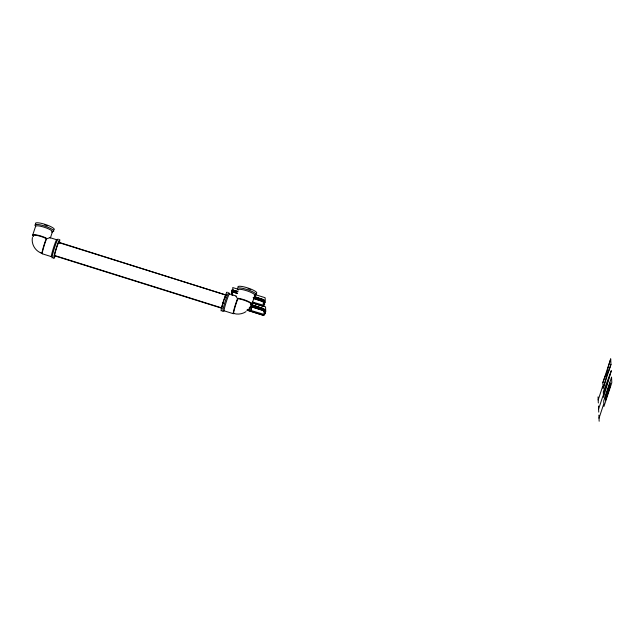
<?xml version="1.0" encoding="UTF-8"?>
<svg xmlns="http://www.w3.org/2000/svg" width="644" height="644" viewBox="0 0 644 644"><rect width="100%" height="100%" fill="white"/><g stroke="black" fill="none" stroke-linecap="round" stroke-linejoin="round"><path stroke-width="0.97" d="M226.269 295.202L58.427 242.16M226.229 295.564L226.189 294.775L225.376 296.321M32.417 237.499C31.218 243.625 34.704 250.226 40.427 252.714M222.059 307.051L222.51 305.127L222.18 306.496M235.937 296.151L237.773 299.09A8.509 0.636 -72.6 0 0 234.585 308.726A8.509 0.636 -72.6 0 0 233.861 313.362M222.719 304.354L223.75 300.893M611.253 370.823L603.525 397.3L603.275 391.826L611.253 370.823L603.404 394.563M32.699 235.076L35.645 226.173A8.863 1.779 18.3 0 0 35.67 226.672M50.594 237.346L52.397 231.921M249.872 309.136L249.928 308.049M251.868 304.306L254.815 295.403M247.787 309.37L251.184 310.432L251.522 306.351M602.856 382.697L610.705 358.95L610.963 364.423L603.106 388.171L602.856 382.697A12.767 0.958 -72.6 0 1 606.906 373.56A12.767 0.958 -72.6 0 0 610.963 364.423M598.179 399.94L602.543 386.754M598.598 409.077L602.961 395.883M599.025 418.198L603.388 405.004M224.032 300.024L224.313 299.17M56.68 239.753L49.982 237.66L46.143 238.98A8.509 0.636 -72.6 0 0 42.963 248.616A8.509 0.636 -72.6 0 0 42.23 253.261M246.008 311.64C242.458 314.047 237.837 314.755 233.74 313.467M232.146 293.632L231.977 290.106L233.313 290.227A339.259 331.346 -2.6 0 1 237.588 291.386M264.394 304.773L264.571 304.676A189.618 14.248 -72.6 0 0 264.37 300.265L263.002 299.541A339.259 331.346 -2.6 0 0 254.444 296.546M263.782 305.345L252.4 301.98M263.404 306.206L263.195 301.609M251.071 304.427A339.259 331.346 -2.6 0 1 263.428 308.661L264.789 309.386A189.618 14.248 -72.6 0 1 264.99 313.797L264.33 313.853M264.209 314.473L248.053 309.603M232.379 291.877L231.945 291.917L232.106 295.419M263.09 306.174L263.798 306.23L263.581 300.965M263.509 315.302C264.507 315.294 264.273 311.02 263.291 310.569M237.926 298.719L238.393 298.776A8.509 1.715 18.3 0 1 248.254 301.867A8.509 1.715 18.3 0 1 250.902 304.813M262.672 300.048L264.37 300.265L264.571 304.676M260.224 298.832L263.002 299.541L254.388 296.836M252.134 302.769L263.235 306.27M259.717 307.719L263.428 308.661L250.975 304.757M237.499 289.051L232.734 287.554L232.87 290.476M255.596 294.727L265.127 297.713L265.352 302.583M238.103 291.724L233.313 290.227L236.509 291.402M256.433 297.697L259.299 298.599M233.112 291.201L236.92 292.4M253.132 297.488L262.663 300.474M232.806 291.925L237.588 293.423M253.833 298.518L263.01 301.432M237.612 293.495L231.824 291.74L231.8 294.461M253.825 298.575L263.589 301.835M229.409 293.93L236.107 296.031M253.164 302.954L265.545 306.842L265.771 311.704M252.15 302.833L262.663 306.125M58.338 242.434L226.108 295.049M252.07 305.32L258.767 307.421M250.693 305.715L263.557 309.772M250.427 306.447L262.857 310.344M250.427 306.504L262.824 310.392C265.03 310.247 265.417 316.655 263.042 315.182L246.837 310.094L263.082 315.254M249.373 307.196L251.063 307.727M248.946 308.275L249.84 308.307M54.329 255.418L222.1 308.033M54.249 255.692L222.011 308.307M42.343 253.808L51.456 256.666M224.193 310.843L233.297 313.7M49.982 237.66L50.385 237.958M40.322 252.673L42.11 253.366M46.304 238.618L45.829 238.377A8.509 1.715 18.3 0 0 36.394 235.35A8.509 1.715 18.3 0 0 33.166 236.3M232.371 294.727L232.87 294.992M598.043 396.905L598.324 402.983M598.461 406.034L598.743 412.112M598.88 415.155L599.162 421.24M264.789 309.386L264.99 313.797M251.321 306.955L251.45 309.627M232.21 291.12L232.412 295.507M603.106 388.171A12.767 0.958 -72.6 0 0 606.906 373.56A12.767 0.958 -72.6 0 1 610.705 358.95M222.252 306.294A6.81 0.515 -72.6 0 1 222.574 304.99M224.579 298.494A6.81 0.515 -72.6 0 1 225.086 297.109M225.883 295.33A6.81 0.515 -72.6 0 1 226.197 295.21M35.79 224.096A9.926 1.996 18.3 0 1 45.41 224.474A9.926 1.996 18.3 0 1 53.661 229.956M35.847 225.996A8.863 1.779 18.3 0 1 46.65 228.097A8.863 1.779 18.3 0 1 51.842 232.218M33.319 236.235A8.863 1.779 18.3 0 1 35.871 234.835A8.863 1.779 18.3 0 1 46.143 238.055L46.545 238.827A8.863 0.668 -72.6 0 0 43.092 249.365A8.863 0.668 -72.6 0 0 42.641 253.446M55.078 255.217A7.092 0.531 -72.6 0 1 56.406 248.415A7.092 0.531 -72.6 0 1 58.805 243.545M55.32 255.523A9.926 0.749 -72.6 0 1 54.136 255.7A9.926 0.749 -72.6 0 1 58.435 242.015A9.926 0.749 -72.6 0 1 59.248 243.029M52.486 257.592A9.926 0.749 -72.6 0 1 54.386 248.246A9.926 0.749 -72.6 0 1 58.121 239.657M51.745 256.304A8.863 0.668 -72.6 0 1 53.275 248.512A8.863 0.668 -72.6 0 1 56.793 239.971M44.822 224.885A7.092 1.425 18.3 0 1 45.7 225.175M46.569 225.489A7.092 1.425 18.3 0 1 47.406 225.811M35.653 226.133A9.926 1.996 18.3 0 1 45.483 226.334A9.926 1.996 18.3 0 1 51.898 231.703M237.966 287.24A9.926 1.996 18.3 0 1 248.455 288.174A9.926 1.996 18.3 0 1 256.079 293.447M238.095 290.162A8.863 1.779 18.3 0 1 247.457 290.999A8.863 1.779 18.3 0 1 254.267 295.709M250.846 304.676A8.863 1.779 18.3 0 0 248.995 301.754A8.863 1.779 18.3 0 0 238.296 298.317L237.499 298.719A8.863 0.668 -72.6 0 0 234.046 309.249A8.863 0.668 -72.6 0 0 233.595 313.338M221.504 310.601A9.926 0.749 -72.6 0 1 223.412 301.255A9.926 0.749 -72.6 0 1 227.139 292.666M223.001 311.414A9.926 0.749 -72.6 0 1 225.295 301.167A9.926 0.749 -72.6 0 1 228.829 293.197M223.428 310.69A9.926 0.749 -72.6 0 1 223.194 311.132M224.072 310.633A8.863 0.668 -72.6 0 1 226.889 299.951A8.863 0.668 -72.6 0 1 229.514 294.461M224.313 310.73A8.863 0.668 -72.6 0 1 224.112 310.811M248.125 288.665A7.092 1.425 18.3 0 1 248.995 288.979M249.832 289.301A7.092 1.425 18.3 0 1 250.629 289.639M238.079 289.623A9.926 1.996 18.3 0 1 247.288 289.615A9.926 1.996 18.3 0 1 255 295.177M231.977 290.106A189.618 14.248 -72.6 0 1 232.13 291.394M609.538 385.877L605.859 397.372L609.498 385.04L609.538 385.877M608.846 387.954L606.519 395.239L608.846 387.954M223.468 301.778L222.953 303.525A6.81 0.515 -72.6 0 1 223.492 301.77M611.55 377.207L603.694 400.946L603.951 406.42L611.8 382.681L611.55 377.207M610.029 383.051L605.32 397.3L605.465 400.584L610.182 386.336L610.029 383.051M224.869 297.617L224.595 298.365L225.134 296.924L224.869 297.617"/></g></svg>
